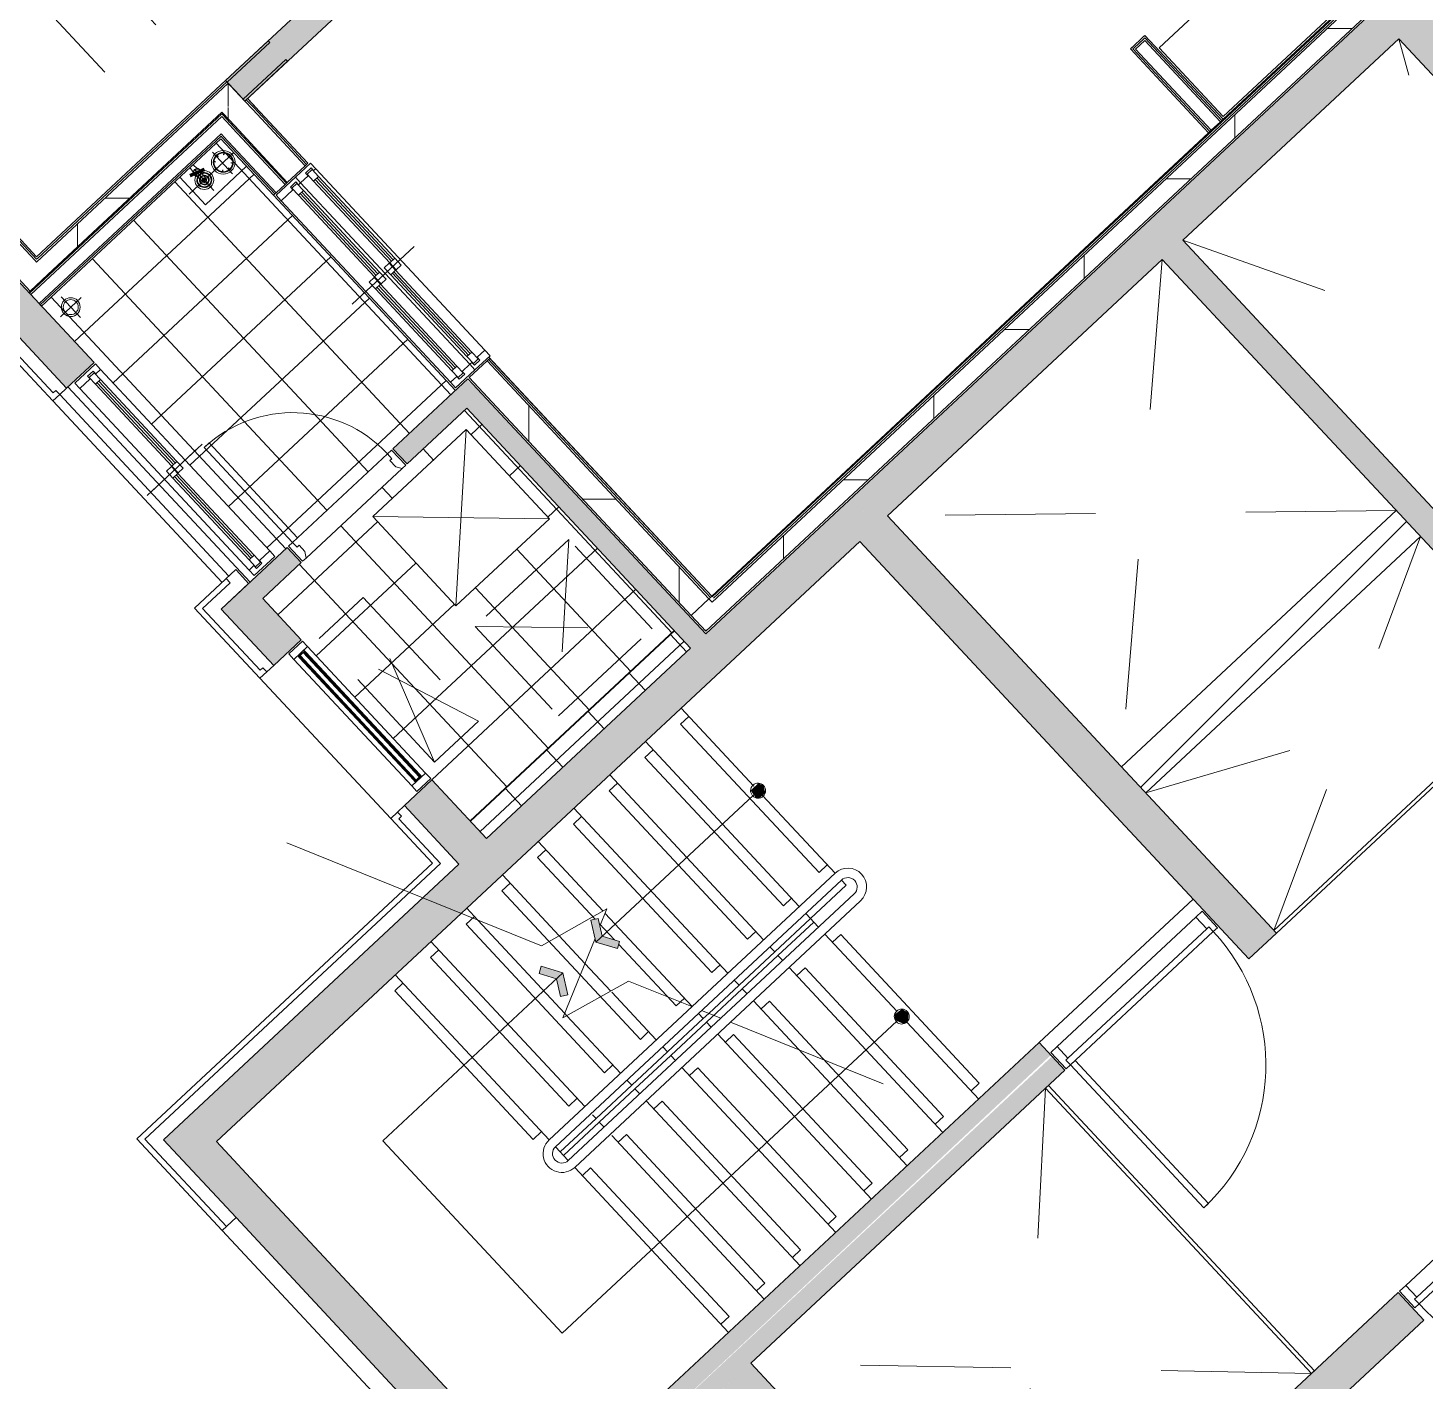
# Model space of a CAD drawing. Header units: millimetres. Extents: x -71377 to 516042, y -145869 to 441446.
# Drawn here: x 205950 to 213383, y 173556 to 180754 of the extents above; entities that cross this region are included whole.
import ezdxf

# ---------------------------------------------------------------- set-up
doc = ezdxf.new("R2010")
doc.units = ezdxf.units.MM
doc.header["$LTSCALE"] = 1000
doc.linetypes.add('_점선_S_', pattern=[1.6, 0.8, -0.8])
doc.linetypes.add('_점선_XS_', pattern=[1.15, 0.6, -0.55])
for name, color, linetype, lineweight in [('_ A-furn _', 6, 'Continuous', 5), ('A-detl', 7, 'Continuous', 5), ('A-door', 4, 'Continuous', 5), ('A-door-hdln', 8, 'Continuous', 5), ('A-ele-8', 8, 'Continuous', 5), ('A-fnsh', 5, 'Continuous', 5), ('A-fnsh-4', 4, 'Continuous', 5), ('A-furn', 6, 'Continuous', 5), ('A-furn-hdln', 8, '_점선_XS_', 5), ('A-glas', 5, 'Continuous', 5), ('A-hat', 251, 'Continuous', 5), ('A-insu', 251, 'Continuous', 5), ('A-mark-k', 7, 'Continuous', 5), ('A-rail', 6, 'Continuous', 5), ('A-strs', 7, 'Continuous', 5), ('A-wind', 4, 'Continuous', 5), ('A-wind-hdln', 8, 'Continuous', 5), ('A_bwall', 3, 'Continuous', 5), ('A_cwall', 2, 'Continuous', 5), ('A_fnsh-4', 4, 'Continuous', 5), ('AA_난간', 7, 'Continuous', 9), ('AA_논슬립', 252, 'Continuous', 5), ('AA_발코니선', 4, '_점선_S_', 5), ('AA_설비', 4, 'Continuous', 5), ('AA_설비_6', 6, 'Continuous', 5), ('AA_설비_8', 8, 'Continuous', 5), ('AA_설비_CEN', 1, 'Continuous', 5), ('AA_오픈', 8, '_점선_S_', 5), ('AA_위생', 4, 'Continuous', 5), ('AA_하향식피난구', 8, 'Continuous', 5), ('AA_하향식피난구_dash', 8, '_점선_XS_', 5)]:
    doc.layers.add(name, color=color, linetype=linetype, lineweight=lineweight)
pattern_1 = [(0, (-96985.9, -23353.2), (0, 800), []), (90, (-96985.9, -23353.2), (-800, 5e-14), [])]
pattern_2 = [(0, (165969.5, 243949.9), (0, 800), []), (90, (165969.5, 243949.9), (-800, 5e-14), [])]

# ---------------------------------------------------------------- blocks, each defined once
blk = doc.blocks.new('2D_세대_하향식피난구 - 2D_세대_하향식피난구-2023617-지반층 배치도')
at = {"layer": 'AA_하향식피난구'}
for p, q in [((340, -75), (-340, -75)), ((-340, -75), (-340, -725)), ((-340, -75), (340, -725)), ((-340, -725), (340, -75)), ((340, -725), (340, -75)), ((-340, -725), (340, -725))]:
    blk.add_line(p, q, dxfattribs=at)
at = {"layer": 'AA_하향식피난구_dash'}
for p, q in [((-340, 725), (-340, 75)), ((340, 725), (-340, 725)), ((-340, 75), (340, 725)), ((340, 75), (-340, 725)), ((340, 75), (340, 725)), ((-340, 75), (340, 75))]:
    blk.add_line(p, q, dxfattribs=at)
blk = doc.blocks.new('2D_Box - 2D_Box-2024787-지반층 배치도')
at = {"layer": 'A-furn-hdln'}
for p, q in [((-450, 160), (450, 160)), ((-450, -160), (-450, 160)), ((-450, -160), (450, 160)), ((-450, 160), (450, -160)), ((450, 160), (450, -160)), ((450, -160), (-450, -160))]:
    blk.add_line(p, q, dxfattribs=at)
blk = doc.blocks.new('3D_수납가구 - 실선_ 대각선X-2428848-지반층 배치도')
at = {"layer": '_ A-furn _'}
for p, q in [((0, 1050), (500, 1050)), ((0, 0), (0, 1050)), ((500, 1050), (500, 0)), ((500, 0), (0, 0))]:
    blk.add_line(p, q, dxfattribs=at)
blk = doc.blocks.new('미서기창__이중창_ - _A_PD_14X24_7-2422006-지반층 배치도')
at = {"layer": 'A-glas'}
for p, q in [((-620, 106), (-25, 106)), ((-620, 94), (-25, 94)), ((25, 66), (620, 66)), ((25, 54), (620, 54)), ((-620, -4), (-25, -4)), ((-620, -16), (-25, -16)), ((25, -44), (620, -44)), ((25, -56), (620, -56))]:
    blk.add_line(p, q, dxfattribs=at)
at = {"layer": 'A-wind'}
for p, q in [((-700, 25), (-700, 135)), ((-700, 135), (-660, 135)), ((-660, 120), (-680, 120)), ((-680, 120), (-680, 80)), ((-680, 80), (-660, 80)), ((-620, 118), (-670, 118)), ((-670, 118), (-670, 82)), ((-670, 82), (-620, 82)), ((-660, 135), (-660, 120)), ((-660, 80), (-660, 25)), ((-620, 82), (-620, 118)), ((25, 118), (-25, 118)), ((-25, 118), (-25, 82)), ((-25, 82), (25, 82)), ((25, 78), (-25, 78)), ((-25, 78), (-25, 42)), ((25, 82), (25, 118)), ((25, 42), (25, 78)), ((670, 78), (620, 78)), ((620, 78), (620, 42)), ((700, 135), (660, 135)), ((660, 135), (660, 80)), ((660, 80), (680, 80)), ((670, 42), (670, 78)), ((680, 80), (680, 40)), ((700, 25), (700, 135)), ((-660, 25), (-700, 25)), ((-700, 25), (-700, -115)), ((-680, -30), (-680, 10)), ((-680, 10), (-660, 10)), ((-620, 8), (-670, 8)), ((-670, 8), (-670, -28)), ((-660, 10), (-660, 25)), ((-620, -28), (-620, 8)), ((-25, 42), (25, 42)), ((25, 8), (-25, 8)), ((-25, 8), (-25, -28)), ((25, -28), (25, 8)), ((620, 42), (670, 42)), ((680, 40), (660, 40)), ((660, 40), (660, 25)), ((700, 25), (660, 25)), ((660, 25), (660, -30)), ((700, -115), (700, 25)), ((-660, -30), (-680, -30)), ((-670, -28), (-620, -28)), ((-660, -115), (-660, -30)), ((-25, -28), (25, -28)), ((25, -32), (-25, -32)), ((-25, -32), (-25, -68)), ((-25, -68), (25, -68)), ((25, -68), (25, -32)), ((670, -32), (620, -32)), ((620, -32), (620, -68)), ((620, -68), (670, -68)), ((660, -30), (680, -30)), ((680, -70), (660, -70)), ((660, -70), (660, -115)), ((670, -68), (670, -32)), ((680, -30), (680, -70)), ((-700, -115), (-660, -115)), ((660, -115), (700, -115))]:
    blk.add_line(p, q, dxfattribs=at)
at = {"layer": 'A-wind-hdln'}
for p, q in [((0, -215), (0, 235)), ((660, 135), (-660, 135)), ((-620, 118), (-25, 118)), ((-620, 82), (-25, 82)), ((25, 78), (620, 78)), ((660, 25), (-660, 25)), ((-620, 8), (-25, 8)), ((25, 42), (620, 42)), ((-620, -28), (-25, -28)), ((25, -32), (620, -32)), ((25, -68), (620, -68)), ((-660, -115), (660, -115))]:
    blk.add_line(p, q, dxfattribs=at)
blk = doc.blocks.new('미서기창__단창A_ - _A_PW_14X20-2405242-지반층 배치도')
at = {"layer": 'A-glas'}
for p, q in [((-25, 51), (-620, 51)), ((-25, 39), (-620, 39)), ((620, 11), (25, 11)), ((620, -1), (25, -1))]:
    blk.add_line(p, q, dxfattribs=at)
at = {"layer": 'A-wind'}
for p, q in [((-700, -50), (-700, 100)), ((-700, 100), (-660, 100)), ((-660, 65), (-660, 100)), ((660, 100), (700, 100)), ((660, 25), (660, 100)), ((700, 100), (700, -50)), ((-680, 25), (-680, 65)), ((-680, 65), (-660, 65)), ((-680, 25), (-660, 25)), ((-620, 63), (-670, 63)), ((-670, 63), (-670, 27)), ((-670, 27), (-620, 27)), ((-660, -50), (-660, 25)), ((-620, 27), (-620, 63)), ((25, 63), (-25, 63)), ((-25, 63), (-25, 27)), ((-25, 27), (25, 27)), ((25, 23), (-25, 23)), ((-25, 23), (-25, -13)), ((25, 27), (25, 63)), ((25, -13), (25, 23)), ((670, 23), (620, 23)), ((620, 23), (620, -13)), ((680, 25), (660, 25)), ((670, -13), (670, 23)), ((680, -15), (680, 25)), ((-660, -50), (-700, -50)), ((-25, -13), (25, -13)), ((620, -13), (670, -13)), ((660, -50), (660, -15)), ((660, -15), (680, -15)), ((700, -50), (660, -50))]:
    blk.add_line(p, q, dxfattribs=at)
at = {"layer": 'A-wind-hdln'}
for p, q in [((0, 225), (0, -175)), ((0, -150), (0, 200)), ((660, 100), (-660, 100)), ((-25, 63), (-620, 63)), ((-25, 27), (-620, 27)), ((620, 23), (25, 23)), ((-660, -50), (660, -50)), ((620, -13), (25, -13))]:
    blk.add_line(p, q, dxfattribs=at)
blk = doc.blocks.new('그릴창_시스템__B타입 - _A_AG_10X23_1-2319696-지반층 배치도')
at = {"layer": 'A-wind'}
for p, q in [((-500, 100), (-460, 100)), ((-500, 0), (-500, 100)), ((460, 100), (500, 100)), ((500, 100), (500, 0)), ((-445, 72.2), (-460, 72.2)), ((-460, 72.2), (-460, 70.2)), ((-460, 70.2), (-458.5, 70.2)), ((-458.5, 29.8), (-460, 29.8)), ((-460, 29.8), (-460, 27.8)), ((-460, 27.8), (-445, 27.8)), ((-458.5, 70.2), (-458.5, 71.1)), ((-458.5, 71.1), (-454.1, 71.1)), ((-458.5, 28.9), (-458.5, 29.8)), ((-454.1, 28.9), (-458.5, 28.9)), ((-454.1, 71.1), (-454.1, 28.9)), ((-453, 28.9), (-453, 71.1)), ((-453, 71.1), (-446.1, 71.1)), ((-446.1, 28.9), (-453, 28.9)), ((-446.1, 71.1), (-446.1, 68.2)), ((-446.1, 68.2), (-445, 68.2)), ((-445, 31.8), (-446.1, 31.8)), ((-446.1, 31.8), (-446.1, 28.9)), ((-445, 72.2), (445, 72.2)), ((-445, 68.2), (-445, 72.2)), ((445, 68.2), (-445, 68.2)), ((-445, 31.8), (445, 31.8)), ((-445, 27.8), (-445, 31.8)), ((-445, 27.8), (445, 27.8)), ((460, 72.2), (445, 72.2)), ((445, 72.2), (445, 68.2)), ((445, 68.2), (446.1, 68.2)), ((446.1, 31.8), (445, 31.8)), ((445, 31.8), (445, 27.8)), ((445, 27.8), (460, 27.8)), ((446.1, 68.2), (446.1, 71.1)), ((446.1, 71.1), (453, 71.1)), ((446.1, 28.9), (446.1, 31.8)), ((453, 28.9), (446.1, 28.9)), ((453, 71.1), (453, 28.9)), ((454.1, 28.9), (454.1, 71.1)), ((454.1, 71.1), (458.5, 71.1)), ((458.5, 28.9), (454.1, 28.9)), ((458.5, 71.1), (458.5, 70.2)), ((458.5, 70.2), (460, 70.2)), ((460, 29.8), (458.5, 29.8)), ((458.5, 29.8), (458.5, 28.9)), ((460, 70.2), (460, 72.2)), ((460, 27.8), (460, 29.8)), ((-460, 0), (-500, 0)), ((500, 0), (460, 0))]:
    blk.add_line(p, q, dxfattribs=at)
at = {"layer": 'A-wind-hdln'}
for p, q in [((-460, 0), (-460, 100)), ((-460, 100), (460, 100)), ((460, 100), (460, 0)), ((-453, 67.5), (453, 67.5)), ((-453, 61.4), (453, 61.4)), ((-453, 38.6), (453, 38.6)), ((-453, 32.5), (453, 32.5)), ((-460, 0), (460, 0))]:
    blk.add_line(p, q, dxfattribs=at)
blk = doc.blocks.new('세대실외기실문 - _A_SD_7_5x21-V47-지반층 배치도')
at = {"layer": 'A-door'}
for p, q in [((-375, 95), (-350, 95)), ((-375, -15), (-375, 95)), ((-350, 95), (-330, 65)), ((330, 65), (350, 95)), ((350, 95), (375, 95)), ((375, 95), (375, -15)), ((-345, 20), (-345, -15)), ((-330, 20), (-345, 20)), ((-330, 65), (-330, 20)), ((330, 20), (330, 65)), ((345, 20), (330, 20)), ((345, -15), (345, 20)), ((-345, -15), (-375, -15)), ((310, -15), (310, -705)), ((345, -15), (345, -705)), ((375, -15), (345, -15)), ((310, -705), (345, -705))]:
    blk.add_line(p, q, dxfattribs=at)
at = {"layer": 'A-door-hdln'}
blk.add_arc((345, -15), 690, 180, 270, dxfattribs=at)
blk = doc.blocks.new('설비_발코니_우수100_ - 설비_발코니_우수100_-2423998-지반층 배치도')
at = {"layer": 'AA_설비_6'}
blk.add_circle((0, 0), 50, dxfattribs=at)
at = {"layer": 'AA_설비_8'}
blk.add_circle((0, 0), 40, dxfattribs=at)
at = {"layer": 'AA_설비_CEN'}
for p, q in [((0, 75), (0, -75)), ((-75, 0), (75, 0))]:
    blk.add_line(p, q, dxfattribs=at)
blk = doc.blocks.new('설비_발코니 - 설비_발코니-2423996-지반층 배치도')
at = {"layer": 'AA_설비'}
for p, q in [((0, 98.2), (7.9, 98.2)), ((7.9, 98.2), (22.1, 99.2)), ((22.1, 99.2), (28.2, 100.9)), ((23.9, 50.8), (40.3, 87.4)), ((25.1, 50.4), (41.1, 87.1)), ((27.3, 93), (37.7, 103.4)), ((27.3, 78.4), (27.3, 93)), ((33.5, 72.2), (27.3, 78.4)), ((27.7, 49.4), (42.4, 86.6)), ((28.2, 100.9), (34.5, 103.9)), ((45, 85.7), (31.4, 48.1)), ((35.1, 46.7), (47.6, 84.7)), ((37.7, 103.4), (44.8, 103.4)), ((37.7, 45.8), (48.9, 84.3)), ((49.7, 84), (38.9, 45.4)), ((51.1, 126), (40.3, 87.4)), ((40.3, 87.4), (49.7, 84)), ((40.3, 87.4), (49.7, 84)), ((41.1, 87.1), (52.3, 125.6)), ((42.4, 86.6), (54.9, 124.6)), ((58.6, 123.3), (45, 85.7)), ((47.6, 84.7), (62.3, 122)), ((48.9, 84.3), (64.9, 121)), ((49.7, 84), (66.1, 120.6)), ((66.1, 120.6), (51.1, 126)), ((62.7, 78.4), (52.3, 68)), ((56.5, 99.2), (62.7, 93)), ((58.1, 102.7), (61.8, 100.9)), ((61.8, 100.9), (67.9, 99.2)), ((62.7, 93), (62.7, 78.4)), ((67.9, 99.2), (82.1, 98.2)), ((82.1, 98.2), (100.5, 98.2)), ((7.9, 73.2), (0, 73.2)), ((22.1, 72.2), (7.9, 73.2)), ((28.2, 70.5), (22.1, 72.2)), ((38.9, 45.4), (23.9, 50.8)), ((31.9, 68.7), (28.2, 70.5)), ((52.3, 68), (45.2, 68)), ((52.5, 66.1), (61.8, 70.5)), ((61.8, 70.5), (67.9, 72.2)), ((67.9, 72.2), (82.1, 73.2)), ((82.1, 73.2), (100.5, 73.2))]:
    blk.add_line(p, q, dxfattribs=at)
for centre, radius, start, end in [((45, 85.7), 21, 88.1512, 232.10327), ((45, 85.7), 8, 112.97022, 207.28426), ((45, 85.7), 21, 268.1512, 52.10327), ((45, 85.7), 8, 292.97022, 27.28426), ((100.5, 85.7), 12.5, 270, 90)]:
    blk.add_arc(centre, radius, start, end, dxfattribs=at)
at = {"layer": 'AA_설비_6'}
for p, q in [((200, 0), (200, 300)), ((0, 0), (200, 0))]:
    blk.add_line(p, q, dxfattribs=at)
for centre, radius in [((99.7, 223.8), 63), ((100, 85.7), 50)]:
    blk.add_circle(centre, radius, dxfattribs=at)
at = {"layer": 'AA_설비_8'}
for p, q in [((50.5, 224.2), (59.9, 224.2)), ((59.9, 224.2), (50.9, 228.1)), ((65.3, 259.1), (71.9, 252.5)), ((71.9, 252.5), (68.3, 261.6)), ((100.4, 273.2), (100.4, 263.9)), ((100.4, 263.9), (104.3, 272.9)), ((135.3, 258.5), (128.7, 251.9)), ((128.7, 251.9), (137.8, 255.5)), ((149.5, 223.4), (140.1, 223.4)), ((140.1, 223.4), (149.1, 219.5)), ((71.3, 195.7), (62.2, 192.1)), ((64.7, 189.1), (71.3, 195.7)), ((99.6, 183.7), (95.7, 174.6)), ((99.6, 174.3), (99.6, 183.7)), ((134.7, 188.5), (128.1, 195.1)), ((128.1, 195.1), (131.7, 186)), ((64.1, 82.4), (60.1, 82.4)), ((64.2, 89.2), (60.2, 89.2)), ((70.3, 112.5), (73.2, 109.7)), ((76, 112.5), (73.2, 115.4)), ((78.3, 89.2), (74.2, 89.2)), ((78.2, 82.4), (74.2, 82.4)), ((92.8, 89.2), (88.5, 89.2)), ((92.7, 82.4), (88.5, 82.4)), ((96.1, 125.5), (96.1, 121.5)), ((96.1, 111.4), (96.1, 107.3)), ((96.1, 97), (96.1, 92.7)), ((96.1, 78.7), (96.1, 74.3)), ((103.9, 125.5), (103.9, 121.5)), ((103.9, 111.4), (103.9, 107.3)), ((103.9, 97), (103.9, 92.7)), ((103.9, 78.7), (103.9, 74.3)), ((111.5, 89.2), (107.2, 89.2)), ((111.5, 82.4), (107.3, 82.4)), ((125.8, 89.2), (121.7, 89.2)), ((125.8, 82.4), (121.8, 82.4)), ((124, 112.6), (126.8, 115.4)), ((129.6, 112.6), (126.8, 109.7)), ((139.8, 89.2), (135.8, 89.2)), ((139.9, 82.4), (135.9, 82.4)), ((70.3, 58.9), (73.1, 61.7)), ((76, 58.9), (73.1, 56.1)), ((96.1, 64), (96.1, 60)), ((96.1, 49.9), (96.1, 45.9)), ((103.9, 64), (103.9, 60)), ((103.9, 49.9), (103.9, 45.9)), ((126.8, 56), (124, 58.9)), ((126.8, 61.7), (129.7, 58.9))]:
    blk.add_line(p, q, dxfattribs=at)
for radius in [53, 50]:
    blk.add_circle((100, 223.8), radius, dxfattribs=at)
for radius, start, end in [(40, 184.68276, 222.06226), (40, 137.86871, 175.02928), (36, 185.20443, 221.73551), (36, 138.18777, 174.47535), (40, 95.59633, 132.13674), (26, 98.62864, 172.33953), (26, 187.21529, 261.37136), (36, 96.22048, 131.81829), (22, 188.53618, 259.78702), (22, 100.21298, 170.9359), (12, 108.96946, 163.21255), (12, 195.79098, 251.03054), (8, 204.09139, 240.81729), (8, 119.18271, 154.32709), (40, 47.93774, 84.42506), (36, 48.26449, 83.80332), (26, 7.66047, 81.4045), (22, 9.0641, 79.82636), (12, 16.78745, 71.10559), (8, 25.67291, 60.93919), (26, 278.5955, 352.78471), (22, 280.17364, 351.46382), (12, 288.89441, 344.20902), (8, 299.06081, 335.90861), (36, 5.52465, 41.895), (36, 318.18171, 354.79557), (40, 4.97072, 42.20576), (40, 317.86326, 355.31724), (40, 227.79424, 264.40367), (36, 228.105, 263.77952), (36, 276.19668, 311.81223), (40, 275.57494, 312.13129)]:
    blk.add_arc((100, 85.7), radius, start, end, dxfattribs=at)
at = {"layer": 'AA_설비_CEN'}
for p, q in [((100, 300), (100, -25)), ((178, 218.9), (22, 218.9)), ((175, 85.7), (25, 85.7))]:
    blk.add_line(p, q, dxfattribs=at)
blk = doc.blocks.new('난간 - 난간-2441229-지반층 배치도')
at = {"layer": 'A-rail'}
for p, q in [((12625, -6980), (11205, -6980)), ((11205, -7040), (12525, -7040))]:
    blk.add_line(p, q, dxfattribs=at)
blk = doc.blocks.new('대장2_84A_1층_rvt-3-지반층 배치도')
at = {"layer": 'A-hat'}
h = blk.add_hatch(dxfattribs=at)
h.set_pattern_fill('FP_13', color=256, style=0, pattern_type=2)
h.set_pattern_definition(pattern_1)
h.paths.add_polyline_path([(-56993.8, -87949.2), (-56898.7, -87860.5), (-57485.2, -87231.6), (-57580.3, -87320.2), (-57470.1, -87438.4)])
h.paths.add_polyline_path([(-59639.9, -85111.6), (-59544.8, -85022.9), (-60533.7, -83962.4), (-60628.8, -84051.1), (-59698.9, -85048.3)])
h.paths.add_polyline_path([(-61733.7, -82866.3), (-61638.6, -82777.6), (-62559.3, -81790.3), (-62654.4, -81879), (-61792.7, -82803)])
h.paths.add_polyline_path([(-63759.2, -80694.2), (-63664.1, -80605.5), (-64141.5, -80093.6), (-64236.6, -80182.2), (-63818.2, -80630.9)])
h = blk.add_hatch(dxfattribs=at)
h.set_pattern_fill('FP_13', color=256, style=0, pattern_type=2)
h.set_pattern_definition(pattern_1)
h.paths.add_polyline_path([(-56898.7, -87860.5), (-55878.5, -86909.2), (-55939.8, -86843.3), (-56960.1, -87794.7)])
h = blk.add_hatch(dxfattribs=at)
h.set_pattern_fill('FP_13', color=256, style=0, pattern_type=2)
h.set_pattern_definition(pattern_1)
h.paths.add_polyline_path([(-55625.7, -87370.8), (-55530.6, -87282.2), (-55878.5, -86909.2), (-55969.1, -87002.6), (-55684.7, -87307.5)])
h = blk.add_hatch(dxfattribs=at)
h.set_pattern_fill('FP_96', color=256, style=0, pattern_type=2)
h.set_pattern_definition([(313, (-55892.7, -88289.78), (219.406, 204.6), []), (43, (-55892.7, -88289.78), (-204.6, 219.406), [])])
h.paths.add_polyline_path([(-55684.8, -89367.5), (-54730.4, -88477.5), (-55978.5, -87139.2), (-56932.9, -88029.2), (-55691.6, -89360.2)])
h = blk.add_hatch(dxfattribs=at)
h.set_pattern_fill('FP_13', color=256, style=0, pattern_type=2)
h.set_pattern_definition(pattern_1)
h.paths.add_polyline_path([(-53477.4, -89674.6), (-53382.3, -89585.9), (-54562.2, -88320.7), (-54657.3, -88409.3), (-53898.7, -89222.8)])
h = blk.add_hatch(dxfattribs=at)
h.set_pattern_fill('FP_97', color=256, style=0, pattern_type=2)
h.set_pattern_definition([(313, (-53673.92, -91553.3), (219.406, 204.6), []), (43, (-53673.92, -91553.3), (-204.6, 219.406), [])])
h.paths.add_polyline_path([(-54651.2, -90769.2), (-53565.2, -89756.4), (-54670, -88571.6), (-55754.8, -89585.8), (-54676.4, -90742.2)])
h.paths.add_polyline_path([(-54728, -89623.8), (-55171.3, -89148.4), (-54670, -88688.9), (-54230.7, -89160.1), (-54670, -89569.8)])
at = {"layer": 'A-ele-8'}
for p, q in [((-54730.4, -88477.5), (-55698.8, -87439)), ((-54547.6, -88307), (-54562.2, -88320.7))]:
    blk.add_line(p, q, dxfattribs=at)
at = {"layer": 'A-fnsh'}
for p, q in [((-50647.1, -87035.2), (-49868.2, -86308.9)), ((-51077, -86602.1), (-51063.1, -86589.1)), ((-51139.9, -86660.7), (-51126, -86647.8)), ((-55836.5, -86924.8), (-55795.6, -86968.7)), ((-53367.7, -89572.3), (-50723.9, -87106.9)), ((-57477.4, -87210.6), (-56959.1, -87766.5)), ((-54554.4, -88299.7), (-53367.7, -89572.3)), ((-54651.2, -90769.2), (-53565.2, -89756.4))]:
    blk.add_line(p, q, dxfattribs=at)
at = {"layer": 'A-fnsh-4'}
for p, q in [((-51119.5, -86654.7), (-51126.5, -86661.2)), ((-51126.5, -86661.2), (-50716.9, -87100.4)), ((-51070.5, -86609), (-51119.5, -86654.7)), ((-51063.6, -86602.5), (-51070.5, -86609)), ((-51063.6, -86602.5), (-50654, -87041.7)), ((-56960.1, -87794.7), (-55939.8, -86843.3)), ((-55851.2, -86938.4), (-55810.3, -86982.3)), ((-56898.7, -87860.5), (-55973.5, -86997.8)), ((-55973.5, -86997.8), (-55969.1, -87002.6)), ((-55969.1, -87002.6), (-55905.3, -87071)), ((-55810.3, -86982.3), (-55530.6, -87282.2)), ((-55905.3, -87071), (-55625.7, -87370.8)), ((-56837, -87926.7), (-55978, -87125.7)), ((-55978, -87125.7), (-55971.5, -87132.7)), ((-55971.5, -87132.7), (-55691.9, -87432.5)), ((-57477.5, -87224.4), (-56959.6, -87779.9)), ((-56960.1, -87794.7), (-56967.2, -87787)), ((-56967.2, -87787), (-56960.1, -87794.7)), ((-56939.4, -88022.2), (-56837, -87926.7)), ((-54554.5, -88313.5), (-53374.7, -89578.8))]:
    blk.add_line(p, q, dxfattribs=at)
at = {"layer": 'A-insu'}
for p, q in [((-55939.8, -86843.3), (-55947, -86835.7)), ((-55878.5, -86909.2), (-55939.8, -86843.3)), ((-55874, -86913.9), (-55878.5, -86909.2)), ((-55851.2, -86938.4), (-55867.5, -86920.9)), ((-55836.5, -86924.8), (-55851.2, -86938.4)), ((-50710, -87093.9), (-50661, -87048.2)), ((-57580.3, -87320.2), (-56993.8, -87949.2)), ((-55625.7, -87370.8), (-55530.6, -87282.2)), ((-55530.6, -87282.2), (-55523, -87275)), ((-55685, -87426.1), (-55637.4, -87381.7)), ((-55630.5, -87375.2), (-55625.7, -87370.8)), ((-56898.7, -87860.5), (-57001.1, -87956)), ((-56993.8, -87949.2), (-56898.7, -87860.5)), ((-57001.1, -87956), (-56996.7, -87960.8)), ((-56990.2, -87967.7), (-56945.8, -88015.3)), ((-54562.2, -88320.7), (-54657.3, -88409.3)), ((-53382.3, -89585.9), (-54562.2, -88320.7)), ((-54657.3, -88409.3), (-53477.4, -89674.6)), ((-53477.4, -89674.6), (-53382.3, -89585.9))]:
    blk.add_line(p, q, dxfattribs=at)
at = {"layer": 'A_fnsh-4'}
for p, q in [((-51063.1, -86589.1), (-51070, -86595.6)), ((-50647.1, -87035.2), (-51063.1, -86589.1)), ((-51132.9, -86654.2), (-51139.9, -86660.7)), ((-51139.9, -86660.7), (-50723.9, -87106.9)), ((-51126, -86647.8), (-51132.9, -86654.2)), ((-51077, -86602.1), (-51126, -86647.8)), ((-51064, -86616), (-51113, -86661.7)), ((-51113, -86661.7), (-50710, -87093.9)), ((-51070, -86595.6), (-51077, -86602.1)), ((-51064, -86616), (-50661, -87048.2)), ((-55953.5, -86828.7), (-56959.1, -87766.5)), ((-56952.6, -87773.4), (-55947, -86835.7)), ((-55947, -86835.7), (-55953.5, -86828.7)), ((-55867.5, -86920.9), (-55874, -86913.9)), ((-55843.5, -86931.3), (-55802.6, -86975.1)), ((-55808.6, -86954.8), (-55836.5, -86924.8)), ((-55802.1, -86961.7), (-55808.6, -86954.8)), ((-55795.6, -86968.7), (-55802.1, -86961.7)), ((-56894.3, -87865.3), (-55973.9, -87007)), ((-56887.8, -87872.3), (-55974.3, -87020.4)), ((-55974.3, -87020.4), (-55930, -87068)), ((-55973.9, -87007), (-55967.4, -87014)), ((-55967.4, -87014), (-55910.1, -87075.4)), ((-55802.6, -86975.1), (-55523, -87275)), ((-55516, -87268.5), (-55795.6, -86968.7)), ((-50654, -87041.7), (-50647.1, -87035.2)), ((-56843.5, -87919.8), (-55977.5, -87112.3)), ((-55977.5, -87112.3), (-55971.1, -87119.3)), ((-55930, -87068), (-55917, -87081.9)), ((-55917, -87081.9), (-55637.4, -87381.7)), ((-55910.1, -87075.4), (-55630.5, -87375.2)), ((-50723.9, -87106.9), (-50716.9, -87100.4)), ((-50716.9, -87100.4), (-50710, -87093.9)), ((-50661, -87048.2), (-50654, -87041.7)), ((-56830.5, -87933.7), (-55978.5, -87139.2)), ((-55978.5, -87139.2), (-55698.8, -87439)), ((-55971.1, -87119.3), (-55964.6, -87126.2)), ((-55964.6, -87126.2), (-55685, -87426.1)), ((-56967.2, -87787), (-57485.2, -87231.6)), ((-57485.2, -87231.6), (-56967.2, -87787)), ((-56959.1, -87766.5), (-57470.6, -87217.9)), ((-55523, -87275), (-55516, -87268.5)), ((-55637.4, -87381.7), (-55630.5, -87375.2)), ((-55698.8, -87439), (-55691.9, -87432.5)), ((-55691.9, -87432.5), (-55685, -87426.1)), ((-56952.6, -87773.4), (-56959.6, -87779.9)), ((-56959.6, -87779.9), (-56952.6, -87773.4)), ((-56996.7, -87960.8), (-56894.3, -87865.3)), ((-56990.2, -87967.7), (-56887.8, -87872.3)), ((-56945.8, -88015.3), (-56843.5, -87919.8)), ((-56996.7, -87960.8), (-56990.2, -87967.7)), ((-56932.9, -88029.2), (-56830.5, -87933.7)), ((-56945.8, -88015.3), (-56939.4, -88022.2)), ((-56939.4, -88022.2), (-56932.9, -88029.2)), ((-54554.5, -88313.5), (-54562.2, -88320.7)), ((-54562.2, -88320.7), (-53382.3, -89585.9)), ((-54547.6, -88307), (-54554.5, -88313.5)), ((-53367.7, -89572.3), (-54547.6, -88307)), ((-53382.3, -89585.9), (-53374.7, -89578.8)), ((-53374.7, -89578.8), (-53367.7, -89572.3))]:
    blk.add_line(p, q, dxfattribs=at)
at = {"layer": 'AA_발코니선'}
for p, q in [((-59053.2, -83607.3), (-56004.7, -86876.5)), ((-59323.8, -83859.6), (-56275.3, -87128.8))]:
    blk.add_line(p, q, dxfattribs=at)
at = {"layer": 'A-door-hdln', "rotation": 223.0000012484761}
blk.add_blockref('세대실외기실문 - _A_SD_7_5x21-V47-지반층 배치도', (-55334.5, -89061.4), dxfattribs=at)
at = {"layer": 'A-furn'}
for name, p, rotation in [('3D_수납가구 - 실선_ 대각선X-2428848-지반층 배치도', (-49878.7, -86305), 133.0000012484756), ('2D_세대_하향식피난구 - 2D_세대_하향식피난구-2023617-지반층 배치도', (-54428.2, -89446.8), 223.0000012484761), ('2D_Box - 2D_Box-2024787-지반층 배치도', (-55031.8, -90016.5), 133.000001248476)]:
    blk.add_blockref(name, p, dxfattribs=dict(at, rotation=rotation))
at = {"layer": 'A-rail', "rotation": 313.0000012484762}
blk.add_blockref('난간 - 난간-2441229-지반층 배치도', (-59329.2, -75503.4), dxfattribs=at)
at = {"layer": 'A-wind-hdln', "rotation": 313.0000012484761}
for name, p in [('미서기창__이중창_ - _A_PD_14X24_7-2422006-지반층 배치도', (-55123.2, -87873)), ('미서기창__단창A_ - _A_PW_14X20-2405242-지반층 배치도', (-56242.2, -88916.5)), ('그릴창_시스템__B타입 - _A_AG_10X23_1-2319696-지반층 배치도', (-55276.8, -90245))]:
    blk.add_blockref(name, p, dxfattribs=at)
at = {"layer": 'AA_위생'}
for name, p, rotation in [('설비_발코니 - 설비_발코니-2423996-지반층 배치도', (-56197.9, -87343.8), 313.0000012484754), ('설비_발코니_우수100_ - 설비_발코니_우수100_-2423998-지반층 배치도', (-56777.5, -88034.5), 313.0000012484762)]:
    blk.add_blockref(name, p, dxfattribs=dict(at, rotation=rotation))
blk = doc.blocks.new('외여닫이문 - __A_FSD_11x21_씰FL_20_원형__계단실-7570922-지반층 배치도')
at = {"layer": 'A-door'}
for p, q in [((485, 100), (485, 1140)), ((485, 1140), (520, 1140)), ((520, 100), (520, 1140)), ((-520, 100), (-550, 100)), ((-550, 100), (-550, -20)), ((-520, 65), (-520, 100)), ((485, 100), (520, 100)), ((520, 100), (520, 65)), ((550, 100), (520, 100)), ((550, -20), (550, 100)), ((-505, 65), (-520, 65)), ((-505, -20), (-505, 65)), ((520, 65), (505, 65)), ((505, 65), (505, -20)), ((-550, -20), (-505, -20)), ((505, -20), (550, -20))]:
    blk.add_line(p, q, dxfattribs=at)
at = {"layer": 'A-door-hdln'}
for p, q in [((520, 100), (-520, 100)), ((505, 65), (-505, 65)), ((505, -20), (-505, -20))]:
    blk.add_line(p, q, dxfattribs=at)
blk.add_arc((520, 100), 1040, 90, 180, dxfattribs=at)
blk = doc.blocks.new('외여닫이문 - __A_FSD_11x21_씰FL_20_원형__ELEV홀-7572301-지반층 배치도')
at = {"layer": 'A-door'}
for p, q in [((-550, 100), (-505, 100)), ((-550, -20), (-550, 100)), ((-505, 100), (-505, 15)), ((505, 100), (550, 100)), ((505, 15), (505, 100)), ((550, 100), (550, -20)), ((-520, 15), (-520, -20)), ((-505, 15), (-520, 15)), ((520, 15), (505, 15)), ((520, -20), (520, 15)), ((-520, -20), (-550, -20)), ((485, -20), (485, -1060)), ((485, -20), (520, -20)), ((520, -20), (520, -1060)), ((550, -20), (520, -20)), ((485, -1060), (520, -1060))]:
    blk.add_line(p, q, dxfattribs=at)
at = {"layer": 'A-door-hdln'}
for p, q in [((-505, 100), (505, 100)), ((-505, 15), (505, 15)), ((-520, -20), (520, -20))]:
    blk.add_line(p, q, dxfattribs=at)
blk.add_arc((520, -20), 1040, 180, 270, dxfattribs=at)
blk = doc.blocks.new('계단진행_난간_Non Slip - 계단진행_난간_Non Slip-3375518-지반층 배치도')
at = {"layer": 'AA_난간'}
for p, q in [((700, 0), (700, -2080)), ((750, -2080), (750, 0)), ((850, 0), (850, -2080)), ((900, -2080), (900, 0))]:
    blk.add_line(p, q, dxfattribs=at)
for centre, radius, start, end in [((800, 0), 100, 360, 180), ((800, 0), 50, 0, 180), ((800, -2080), 100, 180, 0), ((800, -2080), 50, 180, 0)]:
    blk.add_arc(centre, radius, start, end, dxfattribs=at)
at = {"layer": 'AA_논슬립'}
for p, q in [((-440, -60), (-440, 0)), ((960, 60), (2040, 60)), ((960, 0), (960, 60)), ((2040, 60), (2040, 0)), ((640, -60), (-440, -60)), ((640, 0), (640, -60)), ((960, -200), (2040, -200)), ((960, -260), (960, -200)), ((2040, -200), (2040, -260)), ((-440, -320), (-440, -260)), ((640, -260), (640, -320)), ((640, -320), (-440, -320)), ((-440, -580), (-440, -520)), ((640, -520), (640, -580)), ((960, -460), (2040, -460)), ((960, -520), (960, -460)), ((2040, -460), (2040, -520)), ((640, -580), (-440, -580)), ((960, -720), (2040, -720)), ((960, -780), (960, -720)), ((2040, -720), (2040, -780)), ((-440, -840), (-440, -780)), ((640, -780), (640, -840)), ((640, -840), (-440, -840)), ((-440, -1100), (-440, -1040)), ((640, -1040), (640, -1100)), ((960, -980), (1407.6, -980)), ((960, -1040), (960, -980)), ((1441.4, -980), (1558.6, -980)), ((1592.4, -980), (2040, -980)), ((2040, -980), (2040, -1040)), ((640, -1100), (-440, -1100)), ((960, -1240), (2040, -1240)), ((960, -1300), (960, -1240)), ((2040, -1240), (2040, -1300)), ((-440, -1360), (-440, -1300)), ((640, -1300), (640, -1360)), ((640, -1360), (-440, -1360)), ((-440, -1620), (-440, -1560)), ((640, -1560), (640, -1620)), ((960, -1500), (2040, -1500)), ((960, -1560), (960, -1500)), ((2040, -1500), (2040, -1560)), ((640, -1620), (-440, -1620)), ((960, -1760), (2040, -1760)), ((960, -1820), (960, -1760)), ((2040, -1760), (2040, -1820)), ((-440, -1880), (-440, -1820)), ((640, -1820), (640, -1880)), ((640, -1880), (-440, -1880)), ((960, -2020), (2040, -2020)), ((960, -2080), (960, -2020)), ((2040, -2020), (2040, -2080))]:
    blk.add_line(p, q, dxfattribs=at)
blk = doc.blocks.new('계단 경로1 - 계단 경로 _양방향_-3375517-지반층 배치도')
at = {"layer": 'A-detl', "lineweight": 9}
for points in [[(-1389, 1296.1), (-1329, 1400), (-1389, 1503.9), (-1423.6, 1483.9), (-1375.2, 1400), (-1423.6, 1316.1)], [(-994.3, 1316.1), (-1042.8, 1400), (-994.3, 1483.9), (-1029, 1503.9), (-1089, 1400), (-1029, 1296.1)], [(111, 1365.4), (131, 1400), (119.3, 1428.3), (62.7, 1428.3), (56.4, 1380), (71, 1365.4)], [(-130.3, -10.4), (-140.7, 28.3), (-189, 34.6), (-207.6, 10.4), (-189, -34.6), (-158.6, -38.6)]]:
    blk.add_hatch(color=256, dxfattribs=at).paths.add_polyline_path(points)
for p, q in [((-1389, 1503.9), (-1423.6, 1483.9)), ((-1329, 1400), (-1389, 1503.9)), ((-1089, 1400), (-1029, 1503.9)), ((-1029, 1503.9), (-994.3, 1483.9)), ((-1375.2, 1400), (-1423.6, 1483.9)), ((-1042.8, 1400), (-994.3, 1483.9)), ((-2639, 1400), (-1329, 1400)), ((-2639, 0), (-2639, 1400)), ((-1375.2, 1400), (-1423.6, 1316.1)), ((-1329, 1400), (-1389, 1296.1)), ((91, 1400), (-1089, 1400)), ((-1089, 1400), (-1029, 1296.1)), ((-1042.8, 1400), (-994.3, 1316.1)), ((-1389, 1296.1), (-1423.6, 1316.1)), ((-1029, 1296.1), (-994.3, 1316.1)), ((-169, 0), (-2639, 0))]:
    blk.add_line(p, q, dxfattribs=at)
for centre, start, end in [((91, 1400), 360, 180), ((91, 1400), 180, 360), ((-169, 0), 360, 180), ((-169, 0), 180, 360)]:
    blk.add_arc(centre, 40, start, end, dxfattribs=at)

msp = doc.modelspace()

# ---------------------------------------------------------------- hatches: boundary and pattern name
at = {"layer": 'A-hat'}
h = msp.add_hatch(dxfattribs=at)
h.set_pattern_fill('FP_13', color=256, scale=1000, style=0, pattern_type=2)
h.set_pattern_definition(pattern_2)
h.paths.add_polyline_path([(210322.9, 178259.2), (215081.8, 182696.9), (215020.4, 182762.8), (210261.5, 178325.1)])
for points in [[(207104.2, 180364.7), (209071.6, 182199.3), (208969.3, 182309), (207001.9, 180474.4), (207089.8, 180380.2)], [(210466.1, 178105.6), (213389.3, 180831.5), (213252.9, 180977.8), (210329.7, 178251.9), (210417.2, 178158.1)], [(215299.3, 178490.1), (215445.5, 178626.5), (213389.3, 180831.5), (213243, 180695.1), (215183, 178614.8)], [(206155.9, 178837.7), (206302.1, 178974.1), (205367.8, 179976.1), (205221.5, 179839.7), (205726, 179298.6)], [(214055, 177302.4), (214164.7, 177404.7), (212094.8, 179624.4), (211985.1, 179522.1), (213959.6, 177404.7)], [(207967.2, 178434.8), (208365.8, 178806.5), (208285.4, 178881.9), (207892.2, 178515.3)], [(209399.8, 177536.5), (209480.2, 177611.5), (208365.8, 178806.5), (208285.4, 178731.5), (209056.7, 177904.4)], [(208379.5, 176159.8), (210466.1, 178105.6), (210329.7, 178251.9), (208243.1, 176306.1), (208313.7, 176230.4)], [(212217.5, 176047), (212307.5, 176131), (210466.1, 178105.6), (210376.1, 178021.7), (212211, 176054.1)], [(212446, 175802), (212592.3, 175938.4), (210522.4, 178158.1), (210466.1, 178105.6), (212307.5, 176131), (212217.5, 176047), (212318.8, 175938.4)], [(207199.3, 177718.7), (207404.1, 177909.7), (207329.1, 177990.1), (207124.3, 177799.2)], [(207257.6, 177362.9), (207403.9, 177499.3), (207124.3, 177799.2), (206978, 177662.8), (207199.3, 177425.5)], [(209475.5, 177455.3), (209555.9, 177530.3), (209480.2, 177611.5), (209399.8, 177536.5)], [(208167.4, 176387.3), (208313.7, 176523.7), (208099.6, 176753.3), (207953.3, 176616.9), (208065.5, 176496.7)], [(208243.1, 176306.1), (208389.4, 176442.5), (208313.7, 176523.7), (208167.4, 176387.3), (208199.2, 176353.2)], [(206953.4, 174830), (208379.5, 176159.8), (208243.1, 176306.1), (206817, 174976.2), (206944.2, 174839.8)], [(208794.8, 172855.3), (211392.1, 175290), (211330.2, 175356.3), (208726.6, 172928.4)], [(208863, 172782.2), (211466.6, 175210.1), (211398.4, 175283.2), (208794.8, 172855.3)], [(206807.1, 174693.6), (206953.4, 174830), (206817, 174976.2), (206670.7, 174839.8)], [(207057.3, 174425.3), (207203.6, 174561.7), (206953.4, 174830), (206807.1, 174693.6), (206984.2, 174503.7)], [(207203.6, 174561.7), (207057.3, 174425.3), (207277.7, 174188.9), (207424, 174325.3)], [(208109.7, 173296.7), (208256, 173433.1), (207424, 174325.3), (207277.7, 174188.9), (207637.5, 173803.1)], [(211113, 171769.6), (213376.5, 173880.4), (213240.1, 174026.7), (210976.6, 171915.9), (211064.3, 171821.8)], [(211064.3, 171997.7), (211210.6, 172134.1), (209795.5, 173651.7), (209649.2, 173515.3), (210475.9, 172628.7)]]:
    msp.add_hatch(color=256, dxfattribs=at).paths.add_polyline_path(points)
h = msp.add_hatch(dxfattribs=at)
h.set_pattern_fill('FP_13', color=256, scale=1000, style=0, pattern_type=2)
h.set_pattern_definition(pattern_2)
h.paths.add_polyline_path([(209651.5, 177633.1), (210322.9, 178259.2), (210261.5, 178325.1), (209590.1, 177698.9)])
h = msp.add_hatch(dxfattribs=at)
h.set_pattern_fill('FP_12', color=256, scale=1000, style=0, pattern_type=2)
h.set_pattern_definition([(45, (165969.5, 243949.9), (-353.5534, 353.5534), [])])
h.paths.add_polyline_path([(211896.6, 176684.4), (213359.3, 178048.4), (213229.8, 178187.4), (211767.1, 176823.4)])
h = msp.add_hatch(dxfattribs=at)
h.set_pattern_fill('FP_13', color=256, scale=1000, style=0, pattern_type=2)
h.set_pattern_definition(pattern_2)
h.paths.add_polyline_path([(209556.4, 177544.4), (209651.5, 177633.1), (209582.6, 177707), (209487.5, 177618.3)])
h = msp.add_hatch(dxfattribs=at)
h.set_pattern_fill('FP_172', color=256, scale=1000, style=0, pattern_type=2)
h.set_pattern_definition([(223, (208980.6, 177062.2), (204.6, -219.41), []), (313, (208980.6, 177062.2), (219.41, 204.6), [])])
h.paths.add_polyline_path([(208389.4, 176442.5), (209475.5, 177455.3), (209390.2, 177546.7), (208304.2, 176533.9), (208379.5, 176453.1)])

# ---------------------------------------------------------------- linework, layer by layer
at = {"layer": 'A-ele-8'}
for p, q in [((206983, 177804.1), (206082.7, 178769.5)), ((207358.3, 178017.4), (207863, 178488)), ((207941.6, 178411), (207429.7, 177933.6)), ((207880.2, 176548.7), (207184.5, 177294.7)), ((207057.3, 174425.3), (206984.2, 174357.1)), ((208368.5, 172872.5), (206984.2, 174357.1))]:
    msp.add_line(p, q, dxfattribs=at)
at = {"layer": 'A-fnsh'}
for p, q in [((209390.2, 177546.7), (208304.2, 176533.9)), ((214055, 177302.4), (212592.3, 175938.4)), ((212149.3, 176120.2), (211330.2, 175356.3))]:
    msp.add_line(p, q, dxfattribs=at)
at = {"layer": 'A-insu'}
for p, q in [((215176.9, 182785.6), (209556.4, 177544.4)), ((215020.4, 182762.8), (209590.1, 177698.9)), ((207228.6, 180685.8), (207001.9, 180474.4)), ((207010.8, 180464.9), (207237.5, 180676.3)), ((207237.5, 180676.3), (207228.6, 180685.8)), ((207322.1, 180585.6), (207095.4, 180374.2)), ((207104.2, 180364.7), (207330.9, 180576.1)), ((207330.9, 180576.1), (207322.1, 180585.6)), ((207001.9, 180474.4), (207010.8, 180464.9)), ((207095.4, 180374.2), (207104.2, 180364.7)), ((206155.9, 178837.7), (205221.5, 179839.7)), ((206119.3, 178803.6), (206155.9, 178837.7)), ((206978, 177662.8), (207124.3, 177799.2)), ((207124.3, 177799.2), (207076.6, 177850.4)), ((206978, 177662.8), (207257.7, 177362.9)), ((209478, 177628.5), (209573.1, 177717.2)), ((209573.1, 177717.2), (209590.1, 177698.9)), ((209556.4, 177544.4), (209478, 177628.5)), ((207257.6, 177362.9), (207221.1, 177328.8)), ((207953.3, 176616.9), (207916.7, 176582.8))]:
    msp.add_line(p, q, dxfattribs=at)
at = {"layer": 'A-mark-k'}
for p, q in [((207327.9, 176418.4), (208681.9, 175871.4)), ((208681.9, 175871.4), (209030.7, 176067.4)), ((209030.7, 176067.4), (208993.4, 175975)), ((208967.2, 175910.3), (208796.6, 175488)), ((208796.6, 175488), (209145.4, 175684)), ((209145.4, 175684), (209482.7, 175547.8)), ((209533.9, 175527.1), (209636.2, 175485.8)), ((209687.3, 175465.1), (210499.4, 175137))]:
    msp.add_line(p, q, dxfattribs=at)
at = {"layer": 'A-strs'}
for p, q in [((209812.7, 176719.7), (209425.4, 177135.1)), ((209812.7, 176719.7), (209425.4, 177135.1)), ((210053.6, 176080.2), (209235.2, 176957.8)), ((210053.6, 176080.2), (209235.2, 176957.8)), ((209863.5, 175902.8), (209045.1, 176780.5)), ((209863.5, 175902.8), (209045.1, 176780.5)), ((210243.8, 176257.5), (209858.2, 176671)), ((210243.8, 176257.5), (209858.2, 176671)), ((209673.3, 175725.5), (208854.9, 176603.1)), ((209673.3, 175725.5), (208854.9, 176603.1)), ((209009.9, 176055.7), (208664.8, 176425.8)), ((209009.9, 176055.7), (208664.8, 176425.8)), ((208776.6, 175924.6), (208474.6, 176248.5)), ((208776.6, 175924.6), (208474.6, 176248.5)), ((210303.4, 176193.5), (210113.3, 176016.2)), ((210303.4, 176193.5), (210277.9, 176220.9)), ((210303.4, 176193.5), (210277.9, 176220.9)), ((211330.2, 175356.3), (212149.3, 176120.2)), ((208284.5, 176071.2), (208255.1, 176043.8)), ((208343.2, 176008.2), (208284.5, 176071.2)), ((208343.2, 176008.2), (208284.5, 176071.2)), ((209483.2, 175548.2), (209021.1, 176043.7)), ((209483.2, 175548.2), (209021.1, 176043.7)), ((210113.3, 176016.2), (209923.1, 175838.8)), ((210113.3, 176016.2), (210087.7, 176043.6)), ((210113.3, 176016.2), (210087.7, 176043.6)), ((210113.3, 176016.2), (210130.3, 175997.9)), ((208806.2, 175511.7), (208343.2, 176008.2)), ((208806.2, 175511.7), (208343.2, 176008.2)), ((209940.2, 175820.6), (210130.3, 175997.9)), ((210130.3, 175997.9), (210155.9, 175970.5)), ((210130.3, 175997.9), (210155.9, 175970.5)), ((208912.7, 175016.2), (208094.3, 175893.9)), ((208912.7, 175016.2), (208094.3, 175893.9)), ((208913.6, 175777.7), (208776.6, 175924.6)), ((208913.6, 175777.7), (208776.6, 175924.6)), ((209923.1, 175838.8), (209897.6, 175866.3)), ((209923.1, 175838.8), (209897.6, 175866.3)), ((210190, 175933.9), (210574.8, 175521.3)), ((210190, 175933.9), (210574.8, 175521.3)), ((209923.1, 175838.8), (209733, 175661.5)), ((209750, 175643.2), (209940.2, 175820.6)), ((209940.2, 175820.6), (209965.8, 175793.1)), ((209940.2, 175820.6), (209965.8, 175793.1)), ((208722.6, 174838.9), (207904.2, 175716.5)), ((208722.6, 174838.9), (207904.2, 175716.5)), ((209050.7, 175630.8), (208913.6, 175777.7)), ((209050.7, 175630.8), (208913.6, 175777.7)), ((209999.9, 175756.6), (210818.3, 174878.9)), ((209999.9, 175756.6), (210818.3, 174878.9)), ((209559.9, 175465.9), (209750, 175643.2)), ((209733, 175661.5), (209572.2, 175511.6)), ((209733, 175661.5), (209707.4, 175689)), ((209733, 175661.5), (209707.4, 175689)), ((209750, 175643.2), (209775.6, 175615.8)), ((209750, 175643.2), (209775.6, 175615.8)), ((209293, 175370.9), (209056.7, 175624.3)), ((209293, 175370.9), (209056.7, 175624.3)), ((209809.7, 175579.3), (210628.1, 174701.6)), ((209809.7, 175579.3), (210628.1, 174701.6)), ((208817.4, 175499.7), (208806.2, 175511.7)), ((208817.4, 175499.7), (208806.2, 175511.7)), ((209102.9, 175193.6), (208817.4, 175499.7)), ((209102.9, 175193.6), (208817.4, 175499.7)), ((209542.8, 175484.2), (209517.3, 175511.6)), ((209542.8, 175484.2), (209517.3, 175511.6)), ((209572.2, 175511.6), (209542.8, 175484.2)), ((209542.8, 175484.2), (209352.7, 175306.9)), ((209369.7, 175288.6), (209559.9, 175465.9)), ((209559.9, 175465.9), (209585.5, 175438.5)), ((209559.9, 175465.9), (209585.5, 175438.5)), ((210626.5, 175465.8), (211008.4, 175056.3)), ((210626.5, 175465.8), (211008.4, 175056.3)), ((209619.6, 175401.9), (210438, 174524.3)), ((209619.6, 175401.9), (210438, 174524.3)), ((209352.7, 175306.9), (209162.5, 175129.6)), ((209179.6, 175111.3), (209369.7, 175288.6)), ((209352.7, 175306.9), (209327.1, 175334.3)), ((209352.7, 175306.9), (209327.1, 175334.3)), ((209369.7, 175288.6), (209395.3, 175261.2)), ((209369.7, 175288.6), (209395.3, 175261.2)), ((209429.4, 175224.6), (210247.8, 174347)), ((209429.4, 175224.6), (210247.8, 174347)), ((209162.5, 175129.6), (208972.4, 174952.3)), ((209162.5, 175129.6), (209137, 175157)), ((209162.5, 175129.6), (209137, 175157)), ((208989.4, 174934), (209179.6, 175111.3)), ((209179.6, 175111.3), (209205.2, 175083.9)), ((209179.6, 175111.3), (209205.2, 175083.9)), ((209239.3, 175047.3), (210057.7, 174169.7)), ((209239.3, 175047.3), (210057.7, 174169.7)), ((208972.4, 174952.3), (208953.4, 174972.6)), ((208972.4, 174952.3), (208953.4, 174972.6)), ((208972.4, 174952.3), (208782.2, 174774.9)), ((208799.3, 174756.6), (208989.4, 174934)), ((208989.4, 174934), (209015, 174906.5)), ((208989.4, 174934), (209015, 174906.5)), ((209056.7, 174861.8), (209867.5, 173992.3)), ((209056.7, 174861.8), (209867.5, 173992.3)), ((208782.2, 174774.9), (208756.7, 174802.4)), ((208782.2, 174774.9), (208756.7, 174802.4)), ((208799.3, 174756.6), (208782.2, 174774.9)), ((208799.3, 174756.6), (208824.9, 174729.2)), ((208799.3, 174756.6), (208824.9, 174729.2)), ((208859, 174692.7), (209677.4, 173815)), ((208859, 174692.7), (209677.4, 173815))]:
    msp.add_line(p, q, dxfattribs=at)
at = {"layer": 'A_bwall'}
for p, q in [((211767.1, 176823.4), (213229.8, 178187.4)), ((213359.3, 178048.4), (211896.6, 176684.4))]:
    msp.add_line(p, q, dxfattribs=at)
at = {"layer": 'A_cwall'}
for p, q in [((208969.3, 182309), (207001.9, 180474.4)), ((207104.2, 180364.7), (209071.6, 182199.3)), ((213252.9, 180977.8), (209555.9, 177530.3)), ((213243, 180695.1), (212094.8, 179624.4)), ((213243, 180695.1), (215299.3, 178490.1)), ((207001.9, 180474.4), (207104.2, 180364.7)), ((206302.1, 178974.1), (205367.8, 179976.1)), ((205221.5, 179839.7), (206155.9, 178837.7)), ((214164.7, 177404.7), (212094.8, 179624.4)), ((211985.1, 179522.1), (210522.4, 178158.1)), ((211985.1, 179522.1), (214055, 177302.4)), ((206155.9, 178837.7), (206302.1, 178974.1)), ((208290.8, 178887), (207892.2, 178515.3)), ((208290.8, 178887), (209555.9, 177530.3)), ((207967.2, 178434.8), (208285.4, 178731.5)), ((208285.4, 178731.5), (209475.5, 177455.3)), ((207892.2, 178515.3), (207967.2, 178434.8)), ((212592.3, 175938.4), (210522.4, 178158.1)), ((208284.5, 176071.2), (210376.1, 178021.7)), ((210376.1, 178021.7), (212446, 175802)), ((207329.1, 177990.1), (206978, 177662.8)), ((207404.1, 177909.7), (207329.1, 177990.1)), ((207199.3, 177718.7), (207404.1, 177909.7)), ((206978, 177662.8), (207257.6, 177362.9)), ((207403.9, 177499.3), (207199.3, 177718.7)), ((207257.6, 177362.9), (207403.9, 177499.3)), ((208389.4, 176442.5), (209475.5, 177455.3)), ((207953.3, 176616.9), (208099.6, 176753.3)), ((208099.6, 176753.3), (208389.4, 176442.5)), ((207953.3, 176616.9), (208243.1, 176306.1)), ((206670.7, 174839.8), (208243.1, 176306.1)), ((208255.1, 176043.8), (206953.4, 174830)), ((212446, 175802), (212592.3, 175938.4)), ((211330.2, 175356.3), (208726.6, 172928.4)), ((211330.2, 175356.3), (211466.6, 175210.1)), ((211466.6, 175210.1), (209795.5, 173651.7)), ((206670.7, 174839.8), (207057.3, 174425.3)), ((206953.4, 174830), (207203.6, 174561.7)), ((207203.6, 174561.7), (208587.9, 173077.1)), ((208441.6, 172940.7), (207057.3, 174425.3)), ((213240.1, 174026.7), (211210.6, 172134.1)), ((213376.5, 173880.4), (213240.1, 174026.7)), ((212930.4, 173464.4), (213376.5, 173880.4)), ((209795.5, 173651.7), (211210.6, 172134.1))]:
    msp.add_line(p, q, dxfattribs=at)
at = {"layer": 'A_fnsh-4'}
for p, q in [((209591.1, 177727.2), (214992.1, 182763.7)), ((214998.6, 182756.8), (209597.6, 177720.2)), ((205148.4, 179771.5), (206082.7, 178769.5)), ((205190.8, 179770), (206084.2, 178811.9)), ((206082.7, 178769.5), (206119.3, 178803.6)), ((206084.2, 178811.9), (206098.8, 178825.5)), ((206119.3, 178803.6), (206098.8, 178825.5)), ((207056.1, 177872.3), (206836.7, 177667.7)), ((207076.6, 177850.4), (207056.1, 177872.3)), ((207025.4, 177802.6), (206879.1, 177666.2)), ((207004.9, 177824.6), (207025.4, 177802.6)), ((206836.7, 177667.7), (207184.5, 177294.7)), ((206879.1, 177666.2), (207186, 177337.1)), ((207186, 177337.1), (207200.6, 177350.8)), ((207221.1, 177328.8), (207200.6, 177350.8)), ((207221.1, 177328.8), (207184.5, 177294.7)), ((214041.3, 177317.1), (212578.6, 175953.1)), ((207916.7, 176582.8), (207880.2, 176548.7)), ((207880.2, 176548.7), (208101.8, 176311.1)), ((207937.2, 176560.9), (207916.7, 176582.8)), ((207937.2, 176560.9), (207922.6, 176547.3)), ((207922.6, 176547.3), (208144.2, 176309.6)), ((208101.8, 176311.1), (206529.4, 174844.8)), ((208144.2, 176309.6), (206571.8, 174843.3)), ((212794, 173610.7), (211378.8, 175128.2)), ((211364.2, 175114.6), (212779.4, 173597)), ((206529.4, 174844.8), (206984.2, 174357.1)), ((206571.8, 174843.3), (207006.1, 174377.5)), ((212779.4, 173597), (212794, 173610.7))]:
    msp.add_line(p, q, dxfattribs=at)
at = {"layer": 'AA_오픈'}
for p, q in [((214151, 177419.4), (213243, 180695.1)), ((212094.8, 179624.4), (215299.3, 178490.1)), ((211985.1, 179522.1), (211767.1, 176823.4)), ((213229.8, 178187.4), (210522.4, 178158.1)), ((212578.6, 175953.1), (213359.3, 178048.4)), ((211896.6, 176684.4), (214041.3, 177317.1)), ((211364.2, 175114.6), (211210.6, 172134.1)), ((212779.4, 173597), (209795.5, 173651.7))]:
    msp.add_line(p, q, dxfattribs=at)

# ---------------------------------------------------------------- block references
msp.add_blockref('대장2_84A_1층_rvt-3-지반층 배치도', (262955.4, 267303.1))
at = {"layer": 'A-detl', "lineweight": 9, "rotation": 43.00000124847661}
msp.add_blockref('계단 경로1 - 계단 경로 _양방향_-3375517-지반층 배치도', (210722.8, 175610.3), dxfattribs=at)
at = {"layer": 'A-door-hdln'}
for name, p, rotation in [('외여닫이문 - __A_FSD_11x21_씰FL_20_원형__계단실-7570922-지반층 배치도', (211808, 175665.1), 223.0000012484742), ('외여닫이문 - __A_FSD_11x21_씰FL_20_원형__ELEV홀-7572301-지반층 배치도', (213717.9, 174335.5), 43.00000124847602)]:
    msp.add_blockref(name, p, dxfattribs=dict(at, rotation=rotation))
at = {"layer": 'AA_논슬립', "rotation": 133.0000012484768}
msp.add_blockref('계단진행_난간_Non Slip - 계단진행_난간_Non Slip-3375518-지반층 배치도', (209336.4, 174180.7), dxfattribs=at)

doc.saveas('drawing.dxf')
